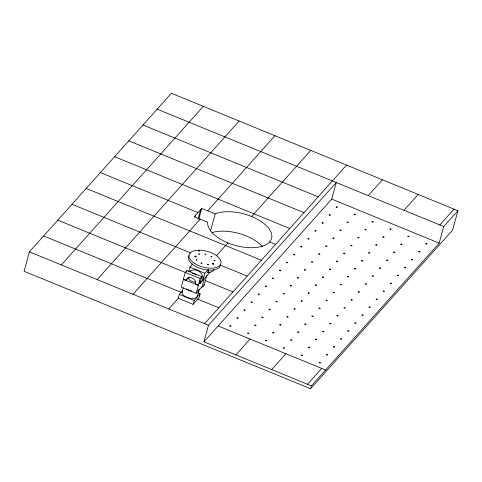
<?xml version="1.0" encoding="UTF-8"?>
<svg xmlns="http://www.w3.org/2000/svg" width="482" height="482" viewBox="0 0 482 482"><rect width="100%" height="100%" fill="white"/><g stroke="black" fill="none" stroke-linecap="round" stroke-linejoin="round"><path stroke-width="0.72" d="M182.021 292.321L183.287 287.664M29.42 251.833L24.1 271.282L310.601 388.733L452.58 230.167L457.9 210.718L171.399 93.267L29.42 251.833L208.483 325.236L336.267 182.527L443.705 226.564L457.9 210.718M194.903 217.008L195.294 215.568M198.283 218.238L200.651 209.592M198.741 219.232L201.693 208.423L215.153 213.936A32.981 16.34 15.3 0 1 266.901 226.251A32.981 16.34 15.3 0 1 247.79 247.591A32.981 16.34 15.3 0 1 207.706 222.256L194.246 216.737L201.693 208.423M183.335 279.313L198.373 285.296L195.572 284.332A5.278 4.446 41.8 0 0 192.005 277.951A5.278 4.446 41.8 0 0 186.022 280.416L183.335 279.313L185.227 272.408L186.877 270.559L201.801 276.674L199.91 283.579L199.614 283.458A7.917 6.676 41.8 0 0 199.777 280.813M182.744 290.526L179.292 294.382L178.238 298.25L193.155 304.365L199.072 297.762L200.132 293.893L198.096 293.056M183.455 279.18L181.262 287.194L196.18 293.309L202.097 286.706L204.29 278.692L209.61 272.752A8.242 4.085 15.3 0 0 210.025 272.101M186.504 271.938L186.877 270.559M188.823 271.27L189.956 267.124L192.39 264.401M198.795 250.375L199.265 251.122L198.765 250.375M199.614 250.748L198.445 250.748L199.638 250.736M210.495 230.956L215.153 213.936M198.259 285.428L200.144 278.524L201.801 276.674M193.155 304.365L194.216 300.497L200.132 293.893M196.18 293.309L198.373 285.296M197.379 296.087L199.343 288.905A7.917 3.922 15.3 0 1 197.686 290.694M199.91 283.579L202.988 280.144L204.874 273.24L208.29 269.432M203.988 285.44L206.73 275.433M213.791 269.607A11.213 5.555 15.3 0 1 207.778 272.535L208.61 269.492M443.705 226.564L439.174 243.145L311.39 385.859L203.952 341.816L208.483 325.236M203.952 341.816L331.73 199.102L336.267 182.527L157.18 109.149M310.601 388.733L311.39 385.859M61.353 264.919L203.302 106.383M97.165 279.602L239.114 121.066M132.978 294.279L200.217 219.183M207.664 210.869L274.927 135.749M186.022 280.416L188.601 277.53M168.79 308.962L178.81 297.768M216.4 255.791L227.926 242.916M251.58 216.496L310.739 150.426M207.778 272.535L208.688 271.517M199.614 283.458L202.687 280.024A7.917 6.676 41.8 0 0 198.65 271.125A7.917 6.676 41.8 0 0 189.534 271.92M204.603 323.645L346.552 165.109M368.2 195.614L382.365 179.786M235.879 354.903L250.074 339.051M404.012 210.297L418.177 194.469M271.691 369.586L285.886 353.734M439.825 224.974L453.99 209.152M307.504 384.262L321.699 368.411M195.505 256.49L195.102 256.038L196.126 256.316L195.065 256.538L195.999 256.876L195.559 256.502M331.73 199.102L439.174 243.145M142.991 125.001L318.168 196.813M128.796 140.846L303.973 212.658M114.602 156.698L289.784 228.51M100.389 172.574L197.969 212.58M269.595 241.94L275.565 244.386M86.194 188.426L261.371 260.238M71.999 204.278L190.872 253.008M220.069 264.973L247.182 276.09M189.956 267.124L204.874 273.24M57.81 220.129L200.144 278.524M205.181 280.542L232.987 291.941M43.615 235.981L181.256 292.405M197.246 298.961L218.792 307.793M179.292 294.382L194.216 300.497M218.141 325.965L325.579 370.007M220.527 264.437A16.49 8.17 15.3 0 1 202.175 269.022A16.49 8.17 15.3 0 1 189.083 255.683M192.222 273.342A7.917 6.676 41.8 0 1 196.168 274.957M197.379 295.285A7.917 3.922 15.3 0 1 188.649 297.912A7.917 3.922 15.3 0 1 182.551 291.2M191.655 290.977A7.917 3.922 15.3 0 1 186.401 288.82M192.167 264.708A11.213 5.555 15.3 0 1 192.149 263.865M203.898 284.507A5.935 2.94 15.3 0 1 201.157 287.176M190.589 271.565A0.657 0.325 15.3 0 1 190.348 271.119A0.657 0.325 15.3 0 1 191.047 271.053M186.166 279.325A0.657 0.325 15.3 0 1 185.793 279.494M203.151 276.614A0.657 0.325 15.3 0 1 202.603 276.499M195.8 282.205A5.278 2.615 15.3 0 1 190.191 280.53A5.278 2.615 15.3 0 1 188.992 277.367M212.104 232.571A32.981 16.34 15.3 0 1 262.425 246.615M197.03 259.955L196.078 259.738L197.018 260.009M205.772 254.297L204.82 254.08L205.772 254.321M194.975 256.653L195.999 256.9L194.975 256.635M212.61 263.883C214.719 265.287 211.49 262.184 213.767 263.576C211.55 263.437 214.617 264.582 212.61 263.865M200.994 263.045L201.952 263.28L200.994 263.045M199.524 254.122L198.566 253.912L199.524 254.122M214.074 260.268L215.026 260.509L214.074 260.268M207.579 264.467L208.537 264.714L207.579 264.467M210.941 256.599L211.887 256.864L210.959 256.557M194.463 263.371A16.49 8.17 15.3 0 0 220.768 264.003A16.49 8.17 15.3 0 0 199.831 250.194A16.49 8.17 15.3 0 0 194.463 263.371M258.37 294.4A0.657 0.325 15.3 0 0 259.424 294.424A0.657 0.325 15.3 0 0 258.587 293.875A0.657 0.325 15.3 0 0 258.37 294.4M354.999 323.175A0.657 0.325 15.3 0 0 356.053 323.205A0.657 0.325 15.3 0 0 355.216 322.651A0.657 0.325 15.3 0 0 354.999 323.175M362.096 315.252A0.657 0.325 15.3 0 0 363.151 315.276A0.657 0.325 15.3 0 0 362.307 314.722A0.657 0.325 15.3 0 0 362.096 315.252M319.518 362.801A0.657 0.325 15.3 0 0 320.566 362.832A0.657 0.325 15.3 0 0 319.729 362.277A0.657 0.325 15.3 0 0 319.518 362.801M404.675 267.697A0.657 0.325 15.3 0 0 405.73 267.727A0.657 0.325 15.3 0 0 404.892 267.173A0.657 0.325 15.3 0 0 404.675 267.697M383.383 291.477A0.657 0.325 15.3 0 0 384.437 291.502A0.657 0.325 15.3 0 0 383.6 290.947A0.657 0.325 15.3 0 0 383.383 291.477M390.48 283.549A0.657 0.325 15.3 0 0 391.535 283.573A0.657 0.325 15.3 0 0 390.697 283.024A0.657 0.325 15.3 0 0 390.48 283.549M333.707 346.956A0.657 0.325 15.3 0 0 334.761 346.98A0.657 0.325 15.3 0 0 333.924 346.425A0.657 0.325 15.3 0 0 333.707 346.956M411.773 259.774A0.657 0.325 15.3 0 0 412.821 259.798A0.657 0.325 15.3 0 0 411.983 259.25A0.657 0.325 15.3 0 0 411.773 259.774M340.804 339.027A0.657 0.325 15.3 0 0 341.858 339.051A0.657 0.325 15.3 0 0 341.021 338.503A0.657 0.325 15.3 0 0 340.804 339.027M347.902 331.104A0.657 0.325 15.3 0 0 348.956 331.128A0.657 0.325 15.3 0 0 348.118 330.574A0.657 0.325 15.3 0 0 347.902 331.104M369.194 307.329A0.657 0.325 15.3 0 0 370.242 307.353A0.657 0.325 15.3 0 0 369.405 306.799A0.657 0.325 15.3 0 0 369.194 307.329M376.291 299.4A0.657 0.325 15.3 0 0 377.34 299.424A0.657 0.325 15.3 0 0 376.502 298.876A0.657 0.325 15.3 0 0 376.291 299.4M425.961 243.922A0.657 0.325 15.3 0 0 427.016 243.946A0.657 0.325 15.3 0 0 426.178 243.398A0.657 0.325 15.3 0 0 425.961 243.922M397.578 275.626A0.657 0.325 15.3 0 0 398.632 275.65A0.657 0.325 15.3 0 0 397.795 275.095A0.657 0.325 15.3 0 0 397.578 275.626M418.87 251.851A0.657 0.325 15.3 0 0 419.918 251.875A0.657 0.325 15.3 0 0 419.081 251.321A0.657 0.325 15.3 0 0 418.87 251.851M326.615 354.879A0.657 0.325 15.3 0 0 327.664 354.903A0.657 0.325 15.3 0 0 326.826 354.354A0.657 0.325 15.3 0 0 326.615 354.879M344.19 307.914A0.657 0.325 15.3 0 0 345.239 307.938A0.657 0.325 15.3 0 0 344.401 307.383A0.657 0.325 15.3 0 0 344.19 307.914M315.8 339.611A0.657 0.325 15.3 0 0 316.855 339.641A0.657 0.325 15.3 0 0 316.017 339.087A0.657 0.325 15.3 0 0 315.8 339.611M337.093 315.837A0.657 0.325 15.3 0 0 338.147 315.861A0.657 0.325 15.3 0 0 337.31 315.312A0.657 0.325 15.3 0 0 337.093 315.837M400.964 244.507A0.657 0.325 15.3 0 0 402.012 244.531A0.657 0.325 15.3 0 0 401.175 243.982A0.657 0.325 15.3 0 0 400.964 244.507M308.709 347.54A0.657 0.325 15.3 0 0 309.757 347.564A0.657 0.325 15.3 0 0 308.92 347.01A0.657 0.325 15.3 0 0 308.709 347.54M351.288 299.985A0.657 0.325 15.3 0 0 352.336 300.009A0.657 0.325 15.3 0 0 351.498 299.461A0.657 0.325 15.3 0 0 351.288 299.985M408.055 236.584A0.657 0.325 15.3 0 0 409.11 236.608A0.657 0.325 15.3 0 0 408.272 236.053A0.657 0.325 15.3 0 0 408.055 236.584M379.671 268.287A0.657 0.325 15.3 0 0 380.726 268.311A0.657 0.325 15.3 0 0 379.888 267.757A0.657 0.325 15.3 0 0 379.671 268.287M322.898 331.688A0.657 0.325 15.3 0 0 323.952 331.712A0.657 0.325 15.3 0 0 323.115 331.158A0.657 0.325 15.3 0 0 322.898 331.688M372.574 276.21A0.657 0.325 15.3 0 0 373.628 276.234A0.657 0.325 15.3 0 0 372.791 275.68A0.657 0.325 15.3 0 0 372.574 276.21M329.995 323.759A0.657 0.325 15.3 0 0 331.05 323.79A0.657 0.325 15.3 0 0 330.212 323.235A0.657 0.325 15.3 0 0 329.995 323.759M365.477 284.133A0.657 0.325 15.3 0 0 366.531 284.163A0.657 0.325 15.3 0 0 365.693 283.609A0.657 0.325 15.3 0 0 365.477 284.133M393.866 252.435A0.657 0.325 15.3 0 0 394.915 252.46A0.657 0.325 15.3 0 0 394.077 251.905A0.657 0.325 15.3 0 0 393.866 252.435M386.769 260.358A0.657 0.325 15.3 0 0 387.823 260.382A0.657 0.325 15.3 0 0 386.986 259.834A0.657 0.325 15.3 0 0 386.769 260.358M301.612 355.463A0.657 0.325 15.3 0 0 302.66 355.487A0.657 0.325 15.3 0 0 301.822 354.939A0.657 0.325 15.3 0 0 301.612 355.463M358.385 292.062A0.657 0.325 15.3 0 0 359.433 292.086A0.657 0.325 15.3 0 0 358.596 291.532A0.657 0.325 15.3 0 0 358.385 292.062M326.284 300.569A0.657 0.325 15.3 0 0 327.332 300.593A0.657 0.325 15.3 0 0 326.495 300.045A0.657 0.325 15.3 0 0 326.284 300.569M383.057 237.168A0.657 0.325 15.3 0 0 384.106 237.192A0.657 0.325 15.3 0 0 383.268 236.638A0.657 0.325 15.3 0 0 383.057 237.168M368.863 253.02A0.657 0.325 15.3 0 0 369.917 253.044A0.657 0.325 15.3 0 0 369.079 252.49A0.657 0.325 15.3 0 0 368.863 253.02M375.96 245.091A0.657 0.325 15.3 0 0 377.008 245.121A0.657 0.325 15.3 0 0 376.171 244.567A0.657 0.325 15.3 0 0 375.96 245.091M319.186 308.498A0.657 0.325 15.3 0 0 320.241 308.522A0.657 0.325 15.3 0 0 319.403 307.968A0.657 0.325 15.3 0 0 319.186 308.498M354.668 268.872A0.657 0.325 15.3 0 0 355.722 268.896A0.657 0.325 15.3 0 0 354.885 268.341A0.657 0.325 15.3 0 0 354.668 268.872M290.803 340.196A0.657 0.325 15.3 0 0 291.851 340.226A0.657 0.325 15.3 0 0 291.014 339.671A0.657 0.325 15.3 0 0 290.803 340.196M304.992 324.35A0.657 0.325 15.3 0 0 306.046 324.374A0.657 0.325 15.3 0 0 305.208 323.82A0.657 0.325 15.3 0 0 304.992 324.35M333.381 292.646A0.657 0.325 15.3 0 0 334.43 292.67A0.657 0.325 15.3 0 0 333.592 292.116A0.657 0.325 15.3 0 0 333.381 292.646M390.149 229.245A0.657 0.325 15.3 0 0 391.203 229.269A0.657 0.325 15.3 0 0 390.366 228.715A0.657 0.325 15.3 0 0 390.149 229.245M361.765 260.943A0.657 0.325 15.3 0 0 362.819 260.967A0.657 0.325 15.3 0 0 361.982 260.419A0.657 0.325 15.3 0 0 361.765 260.943M347.57 276.795A0.657 0.325 15.3 0 0 348.625 276.819A0.657 0.325 15.3 0 0 347.787 276.27A0.657 0.325 15.3 0 0 347.57 276.795M297.894 332.273A0.657 0.325 15.3 0 0 298.948 332.297A0.657 0.325 15.3 0 0 298.111 331.749A0.657 0.325 15.3 0 0 297.894 332.273M312.089 316.421A0.657 0.325 15.3 0 0 313.143 316.445A0.657 0.325 15.3 0 0 312.306 315.897A0.657 0.325 15.3 0 0 312.089 316.421M283.705 348.125A0.657 0.325 15.3 0 0 284.754 348.149A0.657 0.325 15.3 0 0 283.916 347.594A0.657 0.325 15.3 0 0 283.705 348.125M340.479 284.717A0.657 0.325 15.3 0 0 341.527 284.748A0.657 0.325 15.3 0 0 340.69 284.193A0.657 0.325 15.3 0 0 340.479 284.717M301.28 301.154A0.657 0.325 15.3 0 0 302.335 301.184A0.657 0.325 15.3 0 0 301.497 300.629A0.657 0.325 15.3 0 0 301.28 301.154M350.956 245.675A0.657 0.325 15.3 0 0 352.011 245.706A0.657 0.325 15.3 0 0 351.173 245.151A0.657 0.325 15.3 0 0 350.956 245.675M343.859 253.604A0.657 0.325 15.3 0 0 344.913 253.628A0.657 0.325 15.3 0 0 344.076 253.074A0.657 0.325 15.3 0 0 343.859 253.604M279.988 324.934A0.657 0.325 15.3 0 0 281.042 324.958A0.657 0.325 15.3 0 0 280.205 324.404A0.657 0.325 15.3 0 0 279.988 324.934M287.085 317.005A0.657 0.325 15.3 0 0 288.14 317.029A0.657 0.325 15.3 0 0 287.302 316.481A0.657 0.325 15.3 0 0 287.085 317.005M294.183 309.083A0.657 0.325 15.3 0 0 295.237 309.107A0.657 0.325 15.3 0 0 294.4 308.552A0.657 0.325 15.3 0 0 294.183 309.083M315.475 285.308A0.657 0.325 15.3 0 0 316.523 285.332A0.657 0.325 15.3 0 0 315.686 284.778A0.657 0.325 15.3 0 0 315.475 285.308M322.572 277.379A0.657 0.325 15.3 0 0 323.621 277.403A0.657 0.325 15.3 0 0 322.783 276.855A0.657 0.325 15.3 0 0 322.572 277.379M372.243 221.901A0.657 0.325 15.3 0 0 373.297 221.925A0.657 0.325 15.3 0 0 372.459 221.377A0.657 0.325 15.3 0 0 372.243 221.901M265.799 340.786A0.657 0.325 15.3 0 0 266.847 340.81A0.657 0.325 15.3 0 0 266.01 340.256A0.657 0.325 15.3 0 0 265.799 340.786M308.378 293.231A0.657 0.325 15.3 0 0 309.426 293.255A0.657 0.325 15.3 0 0 308.588 292.707A0.657 0.325 15.3 0 0 308.378 293.231M365.151 229.83A0.657 0.325 15.3 0 0 366.2 229.854A0.657 0.325 15.3 0 0 365.362 229.299A0.657 0.325 15.3 0 0 365.151 229.83M358.054 237.753A0.657 0.325 15.3 0 0 359.102 237.777A0.657 0.325 15.3 0 0 358.265 237.228A0.657 0.325 15.3 0 0 358.054 237.753M336.761 261.527A0.657 0.325 15.3 0 0 337.816 261.551A0.657 0.325 15.3 0 0 336.978 261.003A0.657 0.325 15.3 0 0 336.761 261.527M272.896 332.857A0.657 0.325 15.3 0 0 273.945 332.881A0.657 0.325 15.3 0 0 273.107 332.333A0.657 0.325 15.3 0 0 272.896 332.857M329.664 269.456A0.657 0.325 15.3 0 0 330.718 269.48A0.657 0.325 15.3 0 0 329.881 268.926A0.657 0.325 15.3 0 0 329.664 269.456M262.081 317.59A0.657 0.325 15.3 0 0 263.136 317.62A0.657 0.325 15.3 0 0 262.298 317.066A0.657 0.325 15.3 0 0 262.081 317.59M247.893 333.442A0.657 0.325 15.3 0 0 248.941 333.466A0.657 0.325 15.3 0 0 248.103 332.917A0.657 0.325 15.3 0 0 247.893 333.442M333.05 238.337A0.657 0.325 15.3 0 0 334.104 238.361A0.657 0.325 15.3 0 0 333.261 237.813A0.657 0.325 15.3 0 0 333.05 238.337M347.245 222.485A0.657 0.325 15.3 0 0 348.293 222.509A0.657 0.325 15.3 0 0 347.456 221.961A0.657 0.325 15.3 0 0 347.245 222.485M290.471 285.892A0.657 0.325 15.3 0 0 291.52 285.916A0.657 0.325 15.3 0 0 290.682 285.362A0.657 0.325 15.3 0 0 290.471 285.892M325.953 246.266A0.657 0.325 15.3 0 0 327.007 246.29A0.657 0.325 15.3 0 0 326.169 245.736A0.657 0.325 15.3 0 0 325.953 246.266M297.569 277.963A0.657 0.325 15.3 0 0 298.617 277.987A0.657 0.325 15.3 0 0 297.78 277.439A0.657 0.325 15.3 0 0 297.569 277.963M254.99 325.519A0.657 0.325 15.3 0 0 256.038 325.543A0.657 0.325 15.3 0 0 255.201 324.988A0.657 0.325 15.3 0 0 254.99 325.519M354.336 214.562A0.657 0.325 15.3 0 0 355.391 214.586A0.657 0.325 15.3 0 0 354.553 214.032A0.657 0.325 15.3 0 0 354.336 214.562M318.855 254.189A0.657 0.325 15.3 0 0 319.909 254.213A0.657 0.325 15.3 0 0 319.072 253.659A0.657 0.325 15.3 0 0 318.855 254.189M269.179 309.667A0.657 0.325 15.3 0 0 270.233 309.691A0.657 0.325 15.3 0 0 269.396 309.137A0.657 0.325 15.3 0 0 269.179 309.667M276.276 301.738A0.657 0.325 15.3 0 0 277.331 301.768A0.657 0.325 15.3 0 0 276.493 301.214A0.657 0.325 15.3 0 0 276.276 301.738M283.374 293.815A0.657 0.325 15.3 0 0 284.428 293.839A0.657 0.325 15.3 0 0 283.591 293.291A0.657 0.325 15.3 0 0 283.374 293.815M340.147 230.414A0.657 0.325 15.3 0 0 341.196 230.438A0.657 0.325 15.3 0 0 340.358 229.884A0.657 0.325 15.3 0 0 340.147 230.414M311.758 262.112A0.657 0.325 15.3 0 0 312.812 262.142A0.657 0.325 15.3 0 0 311.974 261.587A0.657 0.325 15.3 0 0 311.758 262.112M304.66 270.041A0.657 0.325 15.3 0 0 305.715 270.065A0.657 0.325 15.3 0 0 304.877 269.51A0.657 0.325 15.3 0 0 304.66 270.041M265.468 286.477A0.657 0.325 15.3 0 0 266.522 286.501A0.657 0.325 15.3 0 0 265.684 285.947A0.657 0.325 15.3 0 0 265.468 286.477M229.986 326.103A0.657 0.325 15.3 0 0 231.035 326.127A0.657 0.325 15.3 0 0 230.197 325.573A0.657 0.325 15.3 0 0 229.986 326.103M315.144 230.999A0.657 0.325 15.3 0 0 316.198 231.023A0.657 0.325 15.3 0 0 315.355 230.468A0.657 0.325 15.3 0 0 315.144 230.999M286.754 262.696A0.657 0.325 15.3 0 0 287.808 262.726A0.657 0.325 15.3 0 0 286.971 262.172A0.657 0.325 15.3 0 0 286.754 262.696M329.339 215.147A0.657 0.325 15.3 0 0 330.387 215.171A0.657 0.325 15.3 0 0 329.549 214.617A0.657 0.325 15.3 0 0 329.339 215.147M237.084 318.174A0.657 0.325 15.3 0 0 238.132 318.204A0.657 0.325 15.3 0 0 237.295 317.65A0.657 0.325 15.3 0 0 237.084 318.174M251.273 302.328A0.657 0.325 15.3 0 0 252.327 302.353A0.657 0.325 15.3 0 0 251.49 301.798A0.657 0.325 15.3 0 0 251.273 302.328M279.662 270.625A0.657 0.325 15.3 0 0 280.711 270.649A0.657 0.325 15.3 0 0 279.873 270.095A0.657 0.325 15.3 0 0 279.662 270.625M293.851 254.773A0.657 0.325 15.3 0 0 294.906 254.797A0.657 0.325 15.3 0 0 294.068 254.249A0.657 0.325 15.3 0 0 293.851 254.773M336.43 207.224A0.657 0.325 15.3 0 0 337.484 207.248A0.657 0.325 15.3 0 0 336.647 206.694A0.657 0.325 15.3 0 0 336.43 207.224M308.046 238.921A0.657 0.325 15.3 0 0 309.101 238.945A0.657 0.325 15.3 0 0 308.263 238.397A0.657 0.325 15.3 0 0 308.046 238.921M300.949 246.85A0.657 0.325 15.3 0 0 302.003 246.874A0.657 0.325 15.3 0 0 301.166 246.32A0.657 0.325 15.3 0 0 300.949 246.85M272.565 278.548A0.657 0.325 15.3 0 0 273.613 278.578A0.657 0.325 15.3 0 0 272.776 278.024A0.657 0.325 15.3 0 0 272.565 278.548M322.241 223.07A0.657 0.325 15.3 0 0 323.289 223.1A0.657 0.325 15.3 0 0 322.452 222.545A0.657 0.325 15.3 0 0 322.241 223.07M244.175 310.251A0.657 0.325 15.3 0 0 245.23 310.275A0.657 0.325 15.3 0 0 244.392 309.727A0.657 0.325 15.3 0 0 244.175 310.251"/></g></svg>
